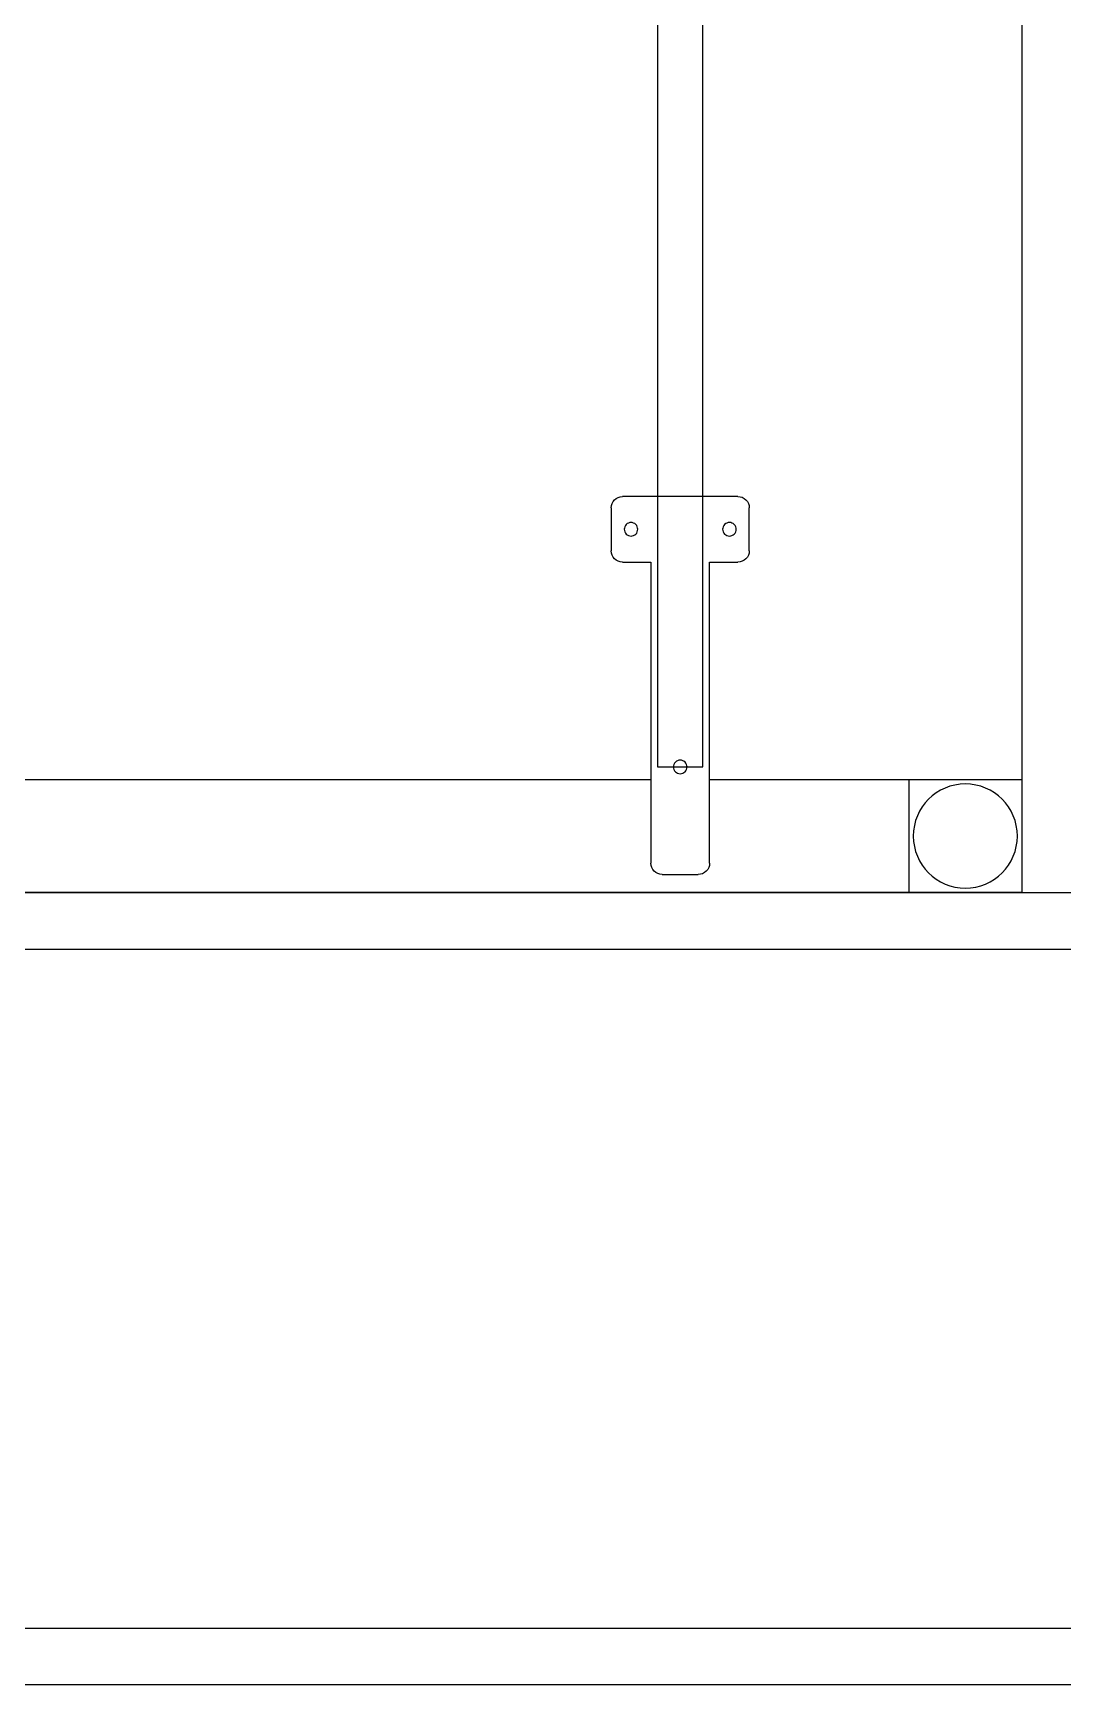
# Model space of a CAD drawing. Header units: millimetres. Extents: x 151130 to 215929, y 2134 to 34533.
# Drawn here: x 170068 to 170523, y 25683 to 26413 of the extents above; entities that cross this region are included whole.
import ezdxf

# ---------------------------------------------------------------- set-up
doc = ezdxf.new("R2010")
doc.units = ezdxf.units.MM
for name, color, linetype in [('2D', 7, 'Continuous'), ('MUEBLES', 8, 'Continuous'), ('OH CUBIERTA', 3, 'Continuous')]:
    doc.layers.add(name, color=color, linetype=linetype)

# ---------------------------------------------------------------- blocks, each defined once
blk = doc.blocks.new('CUR25.15070')
at = {"layer": 'OH CUBIERTA'}
blk.add_lwpolyline([(0, 0), (0, 700), (1500, 700), (1500, 0)], close=True, dxfattribs=at)
blk = doc.blocks.new('SP.LI.5LTD.140')
at = {"layer": '2D'}
for p, q in [((5, -697), (5, 697)), ((55, -164), (55, -533)), ((175, -515.5), (156, -515.5)), ((151, -520.5), (151, -533)), ((180, -571.5), (180, -520.5)), ((13, -538), (13, -554)), ((151, -533), (18, -533)), ((18, -559), (151, -559)), ((55, -559), (55, -697)), ((151, -559), (151, -571.5)), ((156, -576.5), (175, -576.5)), ((55, -647), (5, -647)), ((55, -697), (5, -697))]:
    blk.add_line(p, q, dxfattribs=at)
at = {"layer": '2D', "extrusion": (0, 0, -1)}
for centre, major_axis, start_param, end_param in [((156, -520.5), (-3.54, 3.54), 5.497787, 7.068583), ((175, -520.5), (3.54, 3.54), -0.785398, 0.785398), ((165.5, -524.25), (2.12, 2.12), 2.356194490192319, 8.639379797371905), ((18, -538), (-3.54, 3.54), 5.497787, 7.068583), ((60.5, -546), (2.12, 2.12), 2.356194490192319, 8.639379797371905), ((18, -554), (3.54, 3.54), 2.356194, 3.926991), ((165.5, -567.75), (2.12, 2.12), 2.356194490192319, 8.639379797371905), ((156, -571.5), (3.54, 3.54), 2.356194, 3.926991), ((175, -571.5), (-3.54, 3.54), 2.356194, 3.926991), ((30, -672), (16.26, 16.26), -0.785398, 5.497787)]:
    blk.add_ellipse(centre, major_axis=major_axis, ratio=1, start_param=start_param, end_param=end_param, dxfattribs=at)
blk = doc.blocks.new('B4')
at = {"layer": 'MUEBLES'}
blk.add_lwpolyline([(-2944.5, -1259), (-1530.5, -1259), (-1530.5, -1239), (-2944.5, -1239)], close=True, dxfattribs=at)
blk.add_blockref('SP.LI.5LTD.140', (-3005, -703))
at = {"layer": 'OH CUBIERTA'}
blk.add_blockref('CUR25.15070', (-3000, -1400), dxfattribs=at)

msp = doc.modelspace()

# ---------------------------------------------------------------- linework, layer by layer
at = {"layer": 'MUEBLES'}
for points in [[(168029.88, 26033.22), (171229.88, 26033.22), (171229.88, 25683.22), (168029.88, 25683.22)], [(168054.88, 26008.22), (171204.88, 26008.22), (171204.88, 25708.22), (168054.88, 25708.22)]]:
    msp.add_lwpolyline(points, close=True, dxfattribs=at)

# ---------------------------------------------------------------- block references
at = {"color": 5, "rotation": 90}
msp.add_blockref('B4', (169104.88, 29033.22), dxfattribs=at)

doc.saveas('drawing.dxf')
